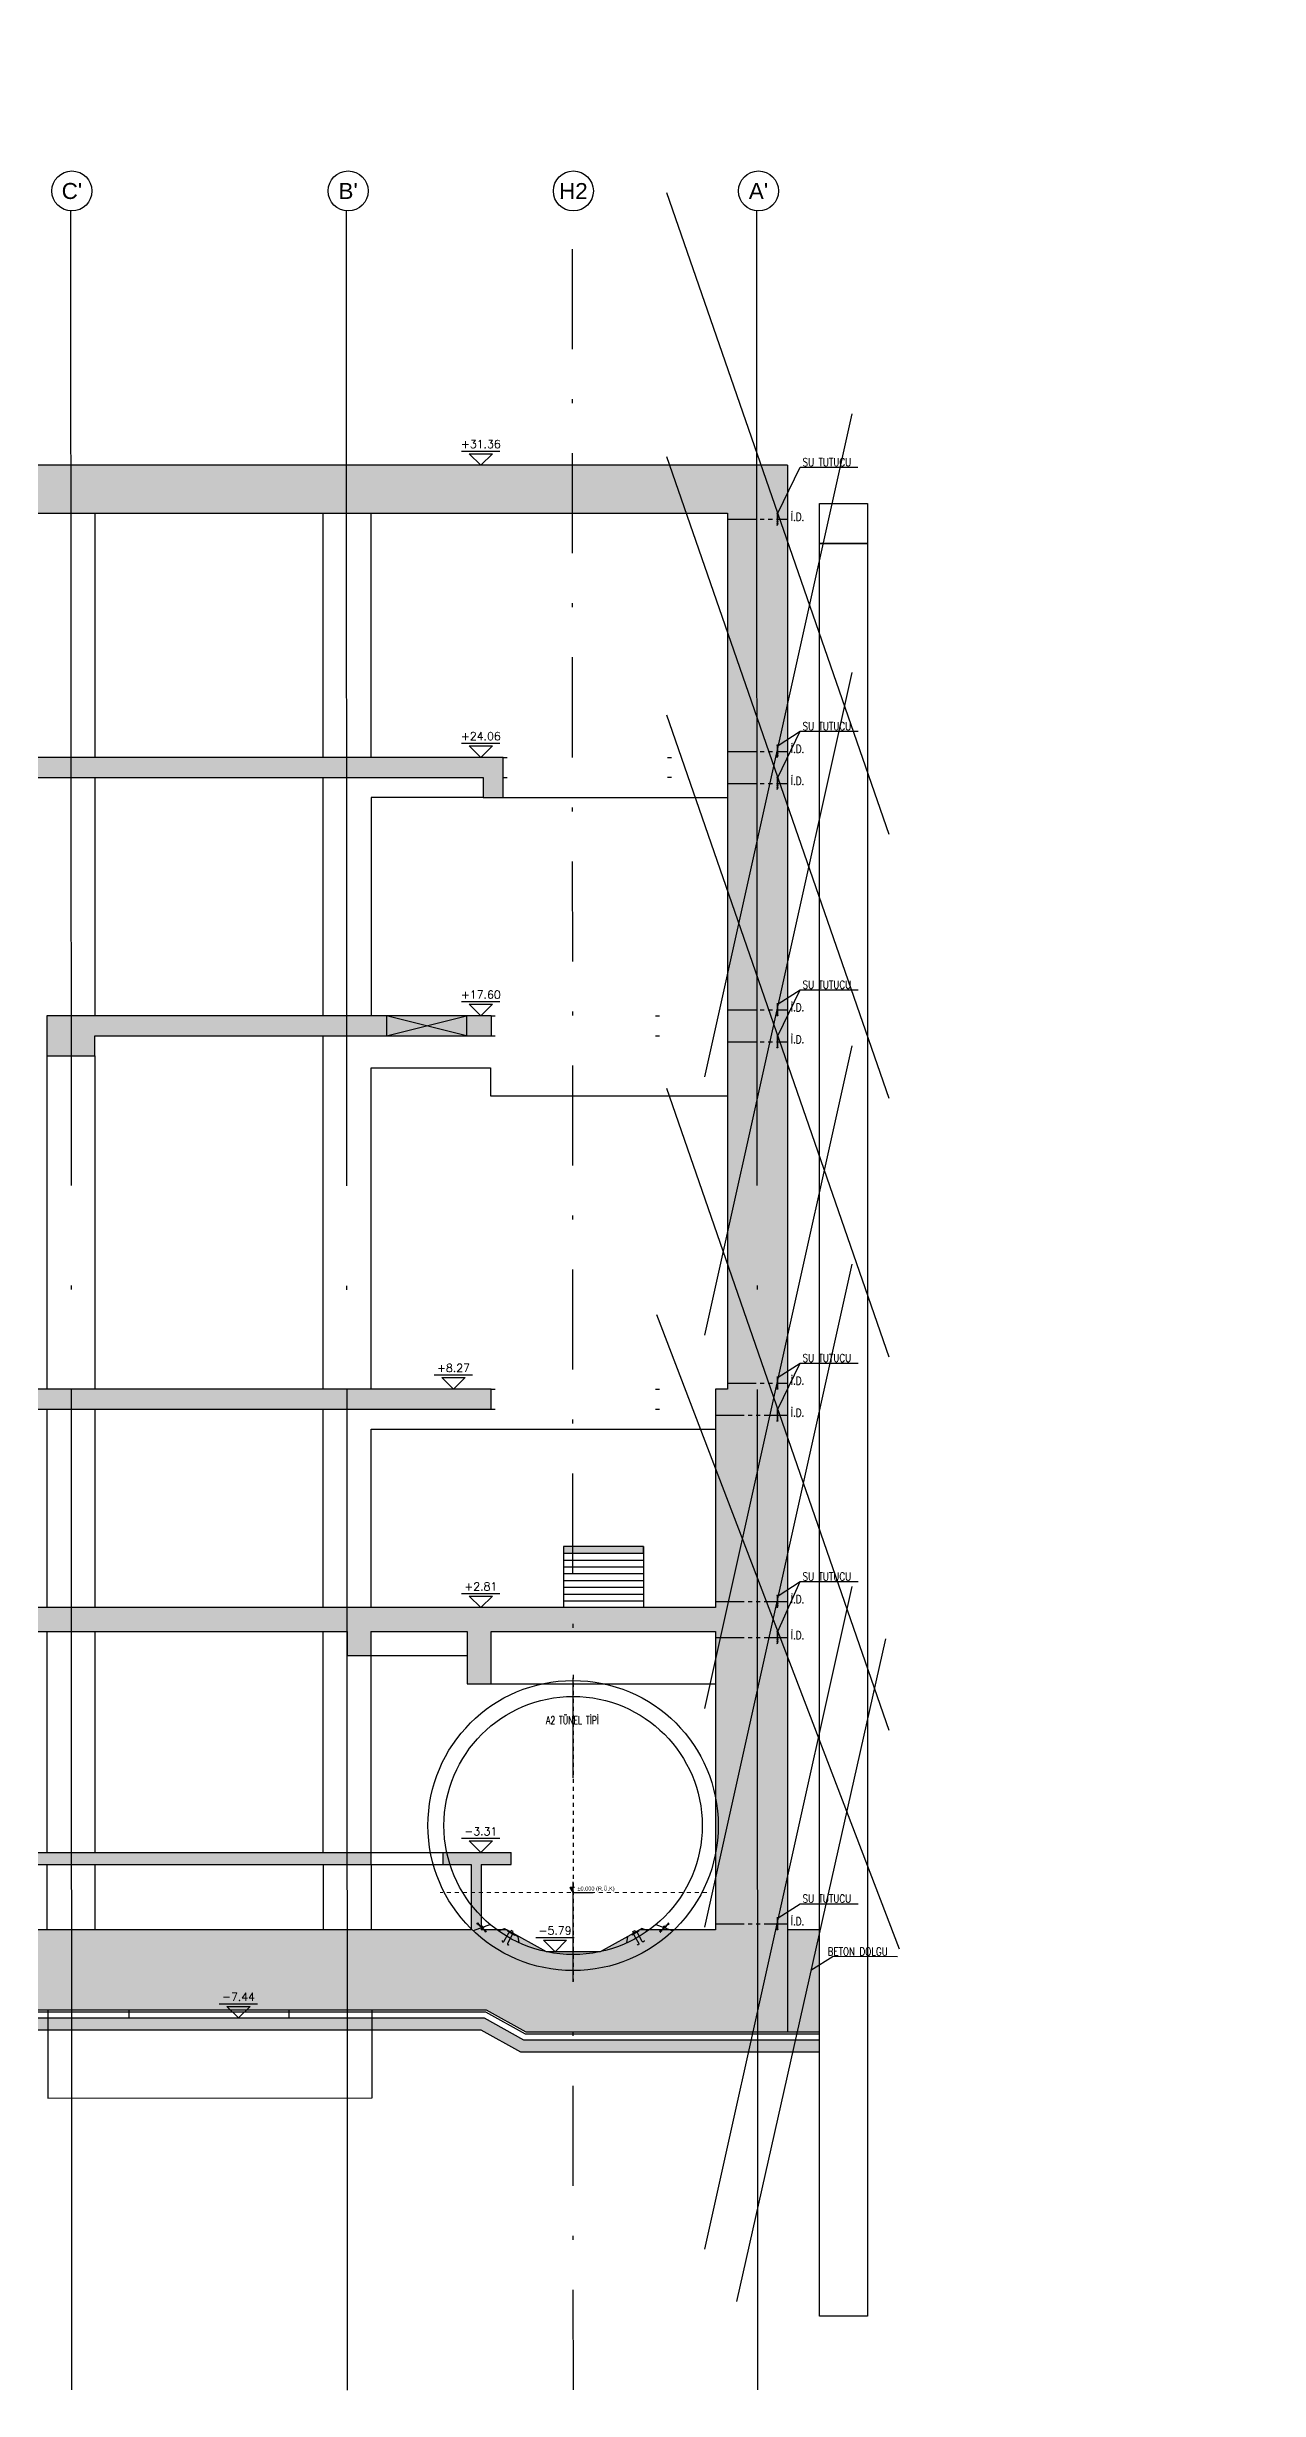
# Model space of a CAD drawing. Header units: millimetres. Extents: x 400392 to 401186, y 4543812 to 4544115.
# Drawn here: x 400643.1 to 400673.4, y 4543890.5 to 4543949.1 of the extents above; entities that cross this region are included whole.
import ezdxf
from ezdxf.enums import TextEntityAlignment as Align

# ---------------------------------------------------------------- set-up
doc = ezdxf.new("R2010")
doc.units = ezdxf.units.MM
for name, pattern in [('ACAD_ISO05W100', [33, 24, -3, 0, -3, 0, -3]), ('AKS', [3, 2.5, -0.25, 0, -0.25]), ('CIZGI', [0.4, 0.25, -0.15]), ('CONTINU', [0]), ('DASHDOT', [1, 0.5, -0.25, 0, -0.25]), ('DASHDOT2', [0.5, 0.25, -0.125, 0, -0.125]), ('Dot', [4, 0, -4]), ('HIDDEN2', [4.7625, 3.175, -1.5875])]:
    doc.linetypes.add(name, pattern=pattern)
for name, color, linetype in [('aks prota', 2, 'AKS'), ('AXIS', 8, 'DASHDOT2'), ('caks prota', 4, 'Continuous'), ('görünüş prota', 4, 'Continuous'), ('inşaat derzi prota', 11, 'Continuous'), ('KALIP', 1, 'Continuous'), ('kesik prota', 2, 'CIZGI'), ('kesit prota', 1, 'Continuous'), ('kesit tarama prota', 252, 'Continuous'), ('KOT', 7, 'Continuous'), ('kot prota', 4, 'Continuous'), ('LINE V2', 7, 'Continuous'), ('not prota', 2, 'Continuous'), ('not yazısı prota', 6, 'Continuous'), ('not çizgisi prota', 4, 'Continuous'), ('OLCU', 5, 'Continuous'), ('PRT-AL-TUNEL_EKSENI', 14, 'DASHDOT2'), ('PRT-CST-rc_level', 6, 'Continuous'), ('PRT-CST-rc_levermark', 4, 'Continuous'), ('st_s_su tutucu', 2, 'Continuous'), ('st_s_ölçü', 4, 'Continuous'), ('taks prota', 7, 'Continuous'), ('WATER STOP_B', 5, 'Continuous')]:
    doc.layers.add(name, color=color, linetype=linetype)
doc.layers.add('PRT-Geo-Axis', color=12, linetype='DASHDOT', lineweight=18)
doc.layers.add('PRT-KD-kazik', color=172, linetype='Continuous', lineweight=25)
doc.styles.add('OLCU', font='romanstw.shx')
doc.styles.add('SIMPLXTW', font='simplxtw.shx', dxfattribs={"width": 0.6, "height": 125})
doc.styles.add('TAKS', font='Arial Unicode.ttf')
doc.styles.add('TEXT250', font='romanstw.shx', dxfattribs={"width": 0.8, "height": 25})
doc.styles.add('TSIMPLEX', font='romanstw.shx')
doc.styles.add('TUNNELCONSULT', font='Arial.ttf')
doc.dimstyles.new('1-50', dxfattribs={"dimtxt": 10, "dimasz": 4, "dimexe": 4, "dimexo": 8, "dimgap": 4, "dimtad": 1, "dimdec": 1, "dimrnd": 0.05, "dimzin": 9, "dimdsep": 46, "dimtxsty": 'OLCU', "dimblk1": 'OBLIQUE', "dimblk2": 'OBLIQUE', "dimsah": 1, "dimcen": 2, "dimdle": 4, "dimclrd": 4, "dimclre": 4, "dimclrt": 3, "dimadec": 1, "dimazin": 0, "dimtfac": 1, "dimtdec": 1, "dimtix": 1, "dimtmove": 2, "dimatfit": 3, "dimldrblk": 'OBLIQUE', "dimfxl": 1, "dimtvp": 1, "dimtolj": 1, "dimtzin": 1, "dimarcsym": 0})

# ---------------------------------------------------------------- blocks, each defined once
blk = doc.blocks.new('KOTK5')
at = {"layer": 'PRT-CST-rc_levermark'}
blk.add_line((217, 160), (-213, 160), dxfattribs=at)
blk.add_lwpolyline([(130, 130), (-130, 130), (0, 0)], close=True, dxfattribs=at)
at = {"layer": 'PRT-CST-rc_level', "style": 'OLCU'}
blk.add_attdef('000.00', text='', height=90, dxfattribs=at).set_placement((0, 193), align=Align.CENTER)
blk = doc.blocks.new('_Oblique')
at = {"layer": 'st_s_ölçü', "lineweight": -2}
blk.add_line((-0.5, -0.5), (0.5, 0.5), dxfattribs=at)
blk = doc.blocks.new('D')
at = {"layer": 'st_s_su tutucu', "linetype": 'CONTINU', "ltscale": 0.2}
for p, q in [((-39988, 52508), (-39993, 52508)), ((-39993, 52508), (-39993, 52507)), ((-39993, 52507), (-39991, 52506)), ((-39991, 52499), (-39992, 52499)), ((-39992, 52499), (-39992, 52498)), ((-39992, 52498), (-39991, 52498)), ((-39991, 52489), (-39992, 52489)), ((-39992, 52489), (-39992, 52488)), ((-39992, 52488), (-39991, 52488)), ((-39991, 52479), (-39992, 52479)), ((-39992, 52479), (-39992, 52478)), ((-39992, 52478), (-39991, 52478)), ((-39991, 52506), (-39991, 52499)), ((-39991, 52498), (-39991, 52489)), ((-39991, 52488), (-39991, 52479)), ((-39991, 52469), (-39991, 52478)), ((-39990, 52506), (-39988, 52507)), ((-39990, 52499), (-39990, 52506)), ((-39989, 52499), (-39990, 52499)), ((-39990, 52489), (-39990, 52498)), ((-39990, 52498), (-39989, 52498)), ((-39989, 52489), (-39990, 52489)), ((-39990, 52479), (-39990, 52488)), ((-39990, 52488), (-39989, 52488)), ((-39989, 52479), (-39990, 52479)), ((-39990, 52478), (-39989, 52478)), ((-39990, 52478), (-39990, 52469)), ((-39989, 52498), (-39989, 52499)), ((-39989, 52488), (-39989, 52489)), ((-39989, 52478), (-39989, 52479)), ((-39988, 52507), (-39988, 52508)), ((-39993, 52449), (-39991, 52450)), ((-39993, 52448), (-39993, 52449)), ((-39988, 52448), (-39993, 52448)), ((-39992, 52468), (-39992, 52469)), ((-39992, 52469), (-39991, 52469)), ((-39991, 52468), (-39992, 52468)), ((-39992, 52458), (-39992, 52459)), ((-39992, 52459), (-39991, 52459)), ((-39991, 52458), (-39992, 52458)), ((-39991, 52459), (-39991, 52468)), ((-39991, 52450), (-39991, 52458)), ((-39990, 52469), (-39989, 52469)), ((-39989, 52468), (-39990, 52468)), ((-39990, 52468), (-39990, 52459)), ((-39990, 52459), (-39989, 52459)), ((-39989, 52458), (-39990, 52458)), ((-39990, 52458), (-39990, 52450)), ((-39990, 52450), (-39988, 52449)), ((-39989, 52469), (-39989, 52468)), ((-39989, 52459), (-39989, 52458)), ((-39988, 52449), (-39988, 52448))]:
    blk.add_line(p, q, dxfattribs=at)
blk = doc.blocks.new('KESITKOT')
at = {"layer": 'KOT', "linetype": 'Continuous'}
h = blk.add_hatch(dxfattribs=at)
h.set_pattern_fill('ANSI31', color=5, scale=200, angle=45, style=0)
h.set_pattern_definition([(90, (63253.653, -35392.017), (25, 5e-15), [])])
h.paths.add_polyline_path([(-150, 260), (0, 260), (0, 0)])
at = {"layer": 'KOT', "color": 4, "linetype": 'Continuous'}
for p, q in [((75, 260), (-150, 260)), ((0, 0), (-150, 260)), ((0, 0), (0, 520)), ((0, 0), (1000, 0))]:
    blk.add_line(p, q, dxfattribs=at)
at = {"layer": 'KOT', "color": 7, "linetype": 'Continuous', "style": 'SIMPLXTW', "width": 0.7}
blk.add_attdef('%%P0.000', (216, 100), '', height=200, dxfattribs=at)
blk = doc.blocks.new('A$C05c5180b')
at = {"layer": 'AXIS', "color": 8, "linetype": 'DASHDOT', "ltscale": 3}
blk.add_line((909, 7722), (909, 60), dxfattribs=at)
at = {"layer": 'KALIP'}
for p, q in [((-1158, 1480), (-1585, 1325)), ((-955, 1324), (-806, 1383)), ((-806, 1383), (-459, 1183)), ((-435, 1024), (-459, 1183)), ((2254, 1024), (2278, 1183)), ((2624, 1383), (2278, 1183)), ((2774, 1324), (2624, 1383)), ((2977, 1480), (3404, 1325))]:
    blk.add_line(p, q, dxfattribs=at)
at = {"layer": 'KALIP', "elevation": 0}
for points in [[(-638, 1333), (-658, 1298), (-606, 1268), (-586, 1303)], [(2457, 1333), (2477, 1298), (2425, 1268), (2405, 1303)]]:
    blk.add_lwpolyline(points, close=True, dxfattribs=at)
at = {"layer": 'KALIP'}
for radius in [3625, 3225]:
    blk.add_circle((909, 3955), radius, dxfattribs=at)
at = {"layer": 'LINE V2', "color": 4, "elevation": 0}
for points in [[(-861, 1086, 1), (-818, 1061), (-696, 1274, -0.414214), (-668, 1281), (-616, 1251, -0.414214), (-609, 1224), (-731, 1011, 1), (-688, 986, -1)], [(2680, 1086, -1), (2637, 1061), (2514, 1274, 0.414214), (2487, 1281), (2435, 1251, 0.414214), (2428, 1224), (2550, 1011, -1), (2507, 986, 1)]]:
    blk.add_lwpolyline(points, format="xyb", dxfattribs=at)
for points in [[(-729, 1316), (-556, 1216), (-546, 1233), (-719, 1333)], [(2548, 1316), (2374, 1216), (2364, 1233), (2538, 1333)]]:
    blk.add_lwpolyline(points, close=True, dxfattribs=at)
at = {"layer": 'PRT-Geo-Axis', "linetype": 'DASHDOT', "ltscale": 3}
blk.add_line((4252, 2280), (-2415, 2280), dxfattribs=at)
at = {"layer": 'WATER STOP_B', "color": 3}
for points in [[(-1339, 1405, 0.57735), (-1339, 1408), (-1368, 1436, 0.57735), (-1371, 1435), (-1378, 1408, -0.57735), (-1381, 1407), (-1419, 1444), (-1424, 1439), (-1427, 1443), (-1422, 1447), (-1450, 1474), (-1454, 1469), (-1458, 1472), (-1453, 1477), (-1470, 1493), (-1488, 1490), (-1492, 1494), (-1467, 1520), (-1463, 1515), (-1466, 1498), (-1449, 1481), (-1444, 1486), (-1441, 1483), (-1445, 1478), (-1418, 1452), (-1414, 1457), (-1410, 1453), (-1415, 1448), (-1383, 1418, 0.57735), (-1380, 1419), (-1374, 1445, -0.57735), (-1370, 1446), (-1329, 1405, -0.57735), (-1330, 1402), (-1355, 1395, 0.57735), (-1356, 1392), (-1324, 1361), (-1320, 1366), (-1316, 1363), (-1321, 1358), (-1294, 1332), (-1289, 1337), (-1285, 1333), (-1290, 1328), (-1273, 1312), (-1255, 1316), (-1251, 1312), (-1276, 1286), (-1280, 1290), (-1277, 1308), (-1294, 1324), (-1299, 1319), (-1302, 1323), (-1298, 1327), (-1325, 1354), (-1330, 1349), (-1333, 1352), (-1328, 1357), (-1366, 1394, -0.57735), (-1366, 1397)], [(3158, 1405, -0.57735), (3157, 1408), (3186, 1436, -0.57735), (3190, 1435), (3196, 1408, 0.57735), (3200, 1407), (3238, 1444), (3242, 1439), (3246, 1443), (3241, 1447), (3268, 1474), (3273, 1469), (3277, 1472), (3272, 1477), (3289, 1493), (3307, 1490), (3311, 1494), (3286, 1520), (3282, 1515), (3285, 1498), (3268, 1481), (3263, 1486), (3260, 1483), (3264, 1478), (3237, 1452), (3232, 1457), (3229, 1453), (3234, 1448), (3202, 1418, -0.57735), (3199, 1419), (3193, 1445, 0.57735), (3189, 1446), (3148, 1405, 0.57735), (3148, 1402), (3174, 1395, -0.57735), (3174, 1392), (3143, 1361), (3138, 1366), (3135, 1363), (3140, 1358), (3112, 1332), (3108, 1337), (3104, 1333), (3109, 1328), (3092, 1312), (3074, 1316), (3070, 1312), (3095, 1286), (3099, 1290), (3096, 1308), (3113, 1324), (3118, 1319), (3121, 1323), (3117, 1327), (3144, 1354), (3148, 1349), (3152, 1352), (3147, 1357), (3185, 1394, 0.57735), (3184, 1397)]]:
    blk.add_lwpolyline(points, format="xyb", close=True, dxfattribs=at)
at = {"layer": 'OLCU'}
ref = blk.add_blockref('KESITKOT', (909, 2280), dxfattribs=dict(at, xscale=0.4999999999987873, yscale=0.4999999999987873, zscale=0.4999999999987873))
ref.add_attrib('%%P0.000', '%%P0.000 (R.Ü.K)', (1017, 2330), dxfattribs={"layer": 'KOT', "color": 1, "linetype": 'Continuous', "height": 100, "style": 'TUNNELCONSULT'})
at = {"layer": 'not prota', "style": 'TEXT250', "width": 0.7}
blk.add_text('A2 TÜNEL TİPİ', height=200, dxfattribs=at).set_placement((891, 6585), align=Align.MIDDLE_CENTER)

msp = doc.modelspace()

# ---------------------------------------------------------------- hatches: boundary and pattern name
at = {"layer": 'kesit tarama prota'}
h = msp.add_hatch(color=256, dxfattribs=at)
h.dxf.hatch_style = 1
h.paths.add_polyline_path([(400661.6276, 4543938.65318), (400617.54174, 4543938.65318), (400617.54174, 4543937.45318), (400660.1276, 4543937.45318), (400660.1276, 4543915.56364), (400659.8276, 4543915.56364), (400659.8276, 4543910.10318), (400642.17763, 4543910.10318), (400642.17763, 4543909.50318), (400650.62647, 4543909.50318), (400650.62679, 4543908.90318), (400651.22759, 4543908.90318), (400651.22759, 4543909.50318), (400653.6276, 4543909.50318), (400653.6276, 4543908.20318), (400654.2276, 4543908.20318), (400654.2276, 4543909.50318), (400659.8276, 4543909.50318), (400659.8276, 4543902.05318), (400657.93603, 4543902.05318), (400656.94674, 4543901.50318), (400655.60665, 4543901.50318), (400654.61735, 4543902.05318), (400653.97702, 4543902.05318), (400653.97702, 4543903.68318), (400654.72759, 4543903.68318), (400654.72759, 4543903.98318), (400653.02763, 4543903.98318), (400653.02763, 4543903.68318), (400653.72702, 4543903.68318), (400653.72702, 4543902.05318), (400642.70187, 4543902.05318), (400642.70187, 4543900.05318), (400654.09877, 4543900.05318), (400655.08807, 4543899.50318), (400657.46531, 4543899.50318), (400658.45461, 4543899.50318), (400661.6276, 4543899.50318)])
h = msp.add_hatch(color=256, dxfattribs=at)
h.dxf.hatch_style = 1
h.paths.add_polyline_path([(400654.5276, 4543931.35315), (400617.54174, 4543931.35318), (400617.54174, 4543930.55318), (400620.42803, 4543930.55318), (400620.42803, 4543930.85318), (400654.0276, 4543930.85315), (400654.0276, 4543930.35304), (400654.5276, 4543930.35304)])
h = msp.add_hatch(color=256, dxfattribs=at)
h.dxf.hatch_style = 1
h.paths.add_polyline_path([(400654.2276, 4543924.89318), (400643.12759, 4543924.89318), (400643.12759, 4543923.89318), (400644.32759, 4543923.89318), (400644.32759, 4543924.39318), (400654.2276, 4543924.39318)])
h = msp.add_hatch(color=256, dxfattribs=at)
h.dxf.hatch_style = 1
h.paths.add_polyline_path([(400654.22759, 4543915.56318), (400618.92759, 4543915.56318), (400618.92759, 4543899.50318), (400624.94132, 4543899.50318), (400625.93693, 4543900.05318), (400637.90187, 4543900.05318), (400637.90187, 4543902.05318), (400626.82702, 4543902.05318), (400626.82702, 4543903.68318), (400627.52809, 4543903.68318), (400627.52809, 4543903.98318), (400625.82759, 4543903.98318), (400625.82759, 4543903.68318), (400626.57702, 4543903.68318), (400626.57702, 4543902.05318), (400625.93693, 4543902.05318), (400624.94132, 4543901.50017), (400623.61206, 4543901.50017), (400622.61735, 4543902.05318), (400620.72759, 4543902.05318), (400620.72759, 4543909.50318), (400638.37763, 4543909.50318), (400638.37763, 4543910.10318), (400620.72759, 4543910.10318), (400620.72759, 4543914.56318), (400630.52759, 4543914.56318), (400630.52759, 4543915.06318), (400654.22759, 4543915.06318)])
h = msp.add_hatch(color=256, dxfattribs=at)
h.dxf.hatch_style = 1
h.paths.add_polyline_path([(400658.02759, 4543911.63318), (400656.02759, 4543911.63318), (400656.02759, 4543911.46318), (400658.02759, 4543911.46318)], flags=17)
h = msp.add_hatch(color=256, dxfattribs=at)
h.dxf.hatch_style = 1
h.paths.add_polyline_path([(400651.22763, 4543903.98318), (400629.32759, 4543903.98318), (400629.32759, 4543903.68318), (400651.22763, 4543903.68318)])
h = msp.add_hatch(color=256, dxfattribs=at)
h.dxf.hatch_style = 1
h.paths.add_polyline_path([(400662.4276, 4543902.05318), (400661.62958, 4543902.05318), (400661.62958, 4543899.50318), (400662.4276, 4543899.50318)])
h = msp.add_hatch(dxfattribs=at)
h.set_pattern_fill('AR-CONC', color=253, scale=0.001)
h.set_pattern_definition([(50, (401072.59135, 4543594.11338), (0.18218467, -0.015939086), [0.01905, -0.20955]), (355, (401072.59135, 4543594.11338), (-0.03524342, 0.191056845), [0.01524, -0.167640584]), (100.451445, (401072.60654, 4543594.11205), (0.146941247, 0.17511775), [0.01619001, -0.178090245]), (46.1842, (401072.59135, 4543594.16418), (0.27107904, -0.04204233), [0.028575, -0.314325]), (96.63556, (401072.61394, 4543594.16067), (0.23740413, 0.24742612), [0.02428502, -0.26713561]), (351.18415, (401072.59135, 4543594.16418), (0.23740413, 0.24742612), [0.02285997, -0.25145973]), (21, (401072.61675, 4543594.15148), (0.15161439, -0.1022652), [0.01905, -0.20955]), (326, (401072.61675, 4543594.15148), (0.06180203, 0.184187966), [0.01524, -0.16764]), (71.451445, (401072.62939, 4543594.14296), (0.21341642, 0.08192277), [0.01619001, -0.17808994]), (37.5, (401072.591355, 4543594.11338), (0.003088603, 0.084555039), [0, -0.165608, 0, -0.17018, 0, -0.168275]), (7.5, (401072.591355, 4543594.11338), (0.066819663, 0.100180575), [0, -0.097028, 0, -0.161798, 0, -0.064135]), (327.5, (401072.53471, 4543594.11338), (0.135590595, -0.005728744), [0, -0.0635, 0, -0.19812, 0, -0.26289]), (317.5, (401072.50931, 4543594.11338), (0.148129181, 0.02542649), [0, -0.08255, 0, -0.131572, 0, -0.18669])])
h.paths.add_polyline_path([(400654.04692, 4543899.85318), (400625.98874, 4543899.85318), (400624.99313, 4543899.30017), (400623.5602, 4543899.30017), (400622.56549, 4543899.30318), (400618.1276, 4543899.30318), (400618.1276, 4543899.00318), (400622.48771, 4543899.00318), (400623.48242, 4543899.00017), (400625.07086, 4543899.00017), (400626.06647, 4543899.55318), (400653.96913, 4543899.55318), (400654.95843, 4543899.00318), (400657.59496, 4543899.00318), (400658.58425, 4543899.00318), (400662.4276, 4543899.00318), (400662.4276, 4543899.30318), (400658.50647, 4543899.30318), (400657.51717, 4543899.30318), (400655.03621, 4543899.30318)])

# ---------------------------------------------------------------- linework, layer by layer
at = {"layer": 'aks prota', "ltscale": 10}
for p, q in [((400643.75198, 4543890.55248), (400643.72726, 4543945.00745)), ((400650.63579, 4543890.54783), (400650.61107, 4543945.0028)), ((400660.88579, 4543890.55248), (400660.86107, 4543945.00745))]:
    msp.add_line(p, q, dxfattribs=at)
at = {"layer": 'caks prota', "ltscale": 0.05}
for centre in [(400643.75198, 4543945.50684), (400650.65226, 4543945.50684), (400656.27759, 4543945.50684), (400660.90228, 4543945.50684)]:
    msp.add_circle(centre, 0.5, dxfattribs=at)
at = {"layer": 'görünüş prota'}
for p, q in [((400644.32759, 4543937.45318), (400644.32759, 4543931.35318)), ((400650.02759, 4543931.35318), (400650.02759, 4543937.45318)), ((400651.22759, 4543931.35318), (400651.22759, 4543937.45318)), ((400644.32759, 4543930.85318), (400644.32759, 4543924.89318)), ((400650.02759, 4543924.89318), (400650.02759, 4543930.85318)), ((400650.02759, 4543915.56318), (400650.02759, 4543924.39318)), ((400643.12759, 4543923.89318), (400643.12759, 4543915.56318)), ((400644.32759, 4543923.89318), (400644.32759, 4543915.56318)), ((400654.21201, 4543923.59318), (400654.21201, 4543922.8937)), ((400643.12759, 4543915.06318), (400643.12759, 4543910.10318)), ((400644.32759, 4543915.06318), (400644.32759, 4543910.10318)), ((400650.02759, 4543910.10318), (400650.02759, 4543915.06318)), ((400643.12759, 4543909.50318), (400643.12759, 4543903.98318)), ((400644.32759, 4543909.50318), (400644.32759, 4543903.98318)), ((400650.02759, 4543903.98318), (400650.02759, 4543909.50318)), ((400651.22759, 4543903.98318), (400651.22759, 4543908.90318)), ((400643.12759, 4543903.68318), (400643.12759, 4543902.05318)), ((400644.32759, 4543903.68318), (400644.32759, 4543902.05318)), ((400650.02759, 4543903.68318), (400650.02759, 4543902.05318)), ((400651.22763, 4543903.68318), (400651.2276, 4543902.05318))]:
    msp.add_line(p, q, dxfattribs=at)
at = {"layer": 'görünüş prota', "color": 4}
for p, q in [((400656.02759, 4543911.63318), (400656.02759, 4543910.10318)), ((400658.02759, 4543911.63318), (400658.02759, 4543910.10318))]:
    msp.add_line(p, q, dxfattribs=at)
at = {"layer": 'görünüş prota', "color": 4, "linetype": 'Dot'}
for points in [[(400654.5276, 4543931.35315), (400660.1276, 4543931.35315)], [(400654.5276, 4543930.85315), (400660.1276, 4543930.85367)], [(400654.22759, 4543924.8937), (400660.1276, 4543924.8937)], [(400654.22759, 4543924.39318), (400660.1276, 4543924.3937)], [(400654.22759, 4543915.56312), (400659.8276, 4543915.56364)], [(400654.22759, 4543915.06367), (400659.8276, 4543915.06367)]]:
    msp.add_lwpolyline(points, dxfattribs=at)
at = {"layer": 'görünüş prota'}
for points in [[(400654.0276, 4543930.35304), (400651.22759, 4543930.35304), (400651.22759, 4543924.89318)], [(400654.5276, 4543930.35304), (400660.1276, 4543930.35304)], [(400651.22759, 4543915.56318), (400651.22759, 4543923.59318), (400654.21201, 4543923.59318)], [(400654.21201, 4543922.8937), (400660.1276, 4543922.8937)], [(400651.22759, 4543910.10318), (400651.22759, 4543914.56318), (400659.8276, 4543914.56318)], [(400651.22759, 4543908.90318), (400653.6276, 4543908.90318)], [(400654.2276, 4543908.20318), (400659.8276, 4543908.20318)], [(400643.15184, 4543900.05094), (400643.15184, 4543897.84802), (400651.25184, 4543897.85026), (400651.25184, 4543900.05318)], [(400645.17759, 4543900.05318), (400645.17759, 4543899.85026), (400649.17759, 4543899.85026), (400649.17759, 4543900.05318)], [(400618.1276, 4543899.45318), (400622.60439, 4543899.45318), (400623.5991, 4543899.45017), (400624.95427, 4543899.45017), (400625.94988, 4543900.00318), (400654.08581, 4543900.00318), (400655.07511, 4543899.45318), (400657.47828, 4543899.45318), (400658.46757, 4543899.45318), (400662.4276, 4543899.45318)], [(400618.1276, 4543899.30318), (400622.56549, 4543899.30318), (400623.5602, 4543899.30017), (400624.99313, 4543899.30017), (400625.98874, 4543899.85318), (400654.04692, 4543899.85318), (400655.03621, 4543899.30318), (400657.51717, 4543899.30318), (400658.50647, 4543899.30318), (400662.4276, 4543899.30318)], [(400618.1276, 4543899.00318), (400622.48771, 4543899.00318), (400623.48242, 4543899.00017), (400625.07086, 4543899.00017), (400626.06647, 4543899.55318), (400653.96913, 4543899.55318), (400654.95843, 4543899.00318), (400657.59496, 4543899.00318), (400658.58425, 4543899.00318), (400662.4276, 4543899.00318), (400662.4276, 4543899.45318)]]:
    msp.add_lwpolyline(points, dxfattribs=at)
at = {"layer": 'görünüş prota', "color": 4}
for points in [[(400656.02759, 4543911.29318), (400658.02759, 4543911.29318)], [(400656.02759, 4543911.12318), (400658.02759, 4543911.12318)], [(400656.02759, 4543910.95318), (400658.02759, 4543910.95318)], [(400656.02759, 4543910.78318), (400658.02759, 4543910.78318)], [(400656.02759, 4543910.61318), (400658.02759, 4543910.61318)], [(400656.02759, 4543910.44318), (400658.02759, 4543910.44318)], [(400656.02759, 4543910.27318), (400658.02759, 4543910.27318)]]:
    msp.add_lwpolyline(points, dxfattribs=at)
at = {"layer": 'görünüş prota', "linetype": 'HIDDEN2'}
for points in [[(400651.22759, 4543903.98318), (400653.02763, 4543903.98318)], [(400651.22759, 4543903.68318), (400653.02763, 4543903.68318)]]:
    msp.add_lwpolyline(points, dxfattribs=at)
at = {"layer": 'inşaat derzi prota', "linetype": 'ACAD_ISO05W100', "ltscale": 0.03}
for points in [[(400660.1276, 4543937.30269), (400661.6276, 4543937.30269)], [(400660.1276, 4543931.50318), (400661.6276, 4543931.50318)], [(400660.1276, 4543930.70318), (400661.6276, 4543930.70318)], [(400660.1276, 4543925.04373), (400661.6276, 4543925.04373)], [(400660.1276, 4543924.24373), (400661.6276, 4543924.24373)], [(400660.1276, 4543915.71367), (400661.6276, 4543915.71367)], [(400659.8276, 4543914.91367), (400661.6276, 4543914.91367)], [(400659.8276, 4543910.25318), (400661.6276, 4543910.25318)], [(400659.8276, 4543909.35318), (400661.6276, 4543909.35318)], [(400659.8276, 4543902.20318), (400661.6276, 4543902.20318)]]:
    msp.add_lwpolyline(points, dxfattribs=at)
at = {"layer": 'kesik prota', "ltscale": 10}
msp.add_lwpolyline([(400651.61136, 4543924.89318), (400651.61136, 4543924.39318), (400653.61197, 4543924.89318), (400653.61197, 4543924.39318), (400651.61136, 4543924.89318)], dxfattribs=at)
at = {"layer": 'kesit prota', "color": 1}
for p, q in [((400661.6276, 4543938.65318), (400661.6276, 4543899.50318)), ((400654.2276, 4543924.89318), (400654.2276, 4543924.39318)), ((400629.32759, 4543903.98318), (400651.22763, 4543903.98318)), ((400629.32759, 4543903.68318), (400651.22763, 4543903.68318)), ((400651.22763, 4543903.68318), (400651.22763, 4543903.98318)), ((400653.02763, 4543903.98318), (400654.72759, 4543903.98318)), ((400653.02763, 4543903.68318), (400653.02763, 4543903.98318)), ((400653.02763, 4543903.68318), (400653.72702, 4543903.68318)), ((400653.72702, 4543903.68318), (400653.72702, 4543902.05318)), ((400653.97702, 4543903.68318), (400654.72759, 4543903.68318)), ((400653.97702, 4543903.68318), (400653.97702, 4543902.05318)), ((400654.72759, 4543903.68318), (400654.72759, 4543903.98318))]:
    msp.add_line(p, q, dxfattribs=at)
for points in [[(400661.6276, 4543938.65318), (400617.54174, 4543938.65318)], [(400617.54174, 4543937.45318), (400660.1276, 4543937.45318), (400660.1276, 4543915.56364), (400659.8276, 4543915.56364), (400659.8276, 4543910.10318), (400642.17763, 4543910.10318), (400642.17763, 4543909.50318), (400650.61647, 4543909.50318)], [(400617.54174, 4543931.35318), (400617.54174, 4543930.55318), (400620.42803, 4543930.55318), (400620.42803, 4543930.85318), (400654.0276, 4543930.85315), (400654.0276, 4543930.35304), (400654.5276, 4543930.35304), (400654.5276, 4543931.35315), (400617.54174, 4543931.35318)], [(400626.57702, 4543902.05318), (400625.93693, 4543902.05318), (400624.94132, 4543901.50017), (400623.61206, 4543901.50017), (400622.61735, 4543902.05318), (400620.72759, 4543902.05318), (400620.72759, 4543909.50318), (400638.37763, 4543909.50318), (400638.37763, 4543910.10318), (400620.72759, 4543910.10318), (400620.72759, 4543914.56318), (400630.52759, 4543914.56318), (400630.52759, 4543915.06318), (400654.22759, 4543915.06318), (400654.22759, 4543915.56318), (400618.92759, 4543915.56318), (400618.92759, 4543899.50318), (400624.94132, 4543899.50318), (400625.93693, 4543900.05318)], [(400650.62647, 4543909.50318), (400650.62679, 4543908.90318), (400651.22759, 4543908.90318), (400651.22759, 4543909.50318)], [(400651.21679, 4543909.50318), (400653.6276, 4543909.50318), (400653.6276, 4543908.20318), (400654.2276, 4543908.20318), (400654.2276, 4543909.50318), (400659.8276, 4543909.50318), (400659.8276, 4543902.05318), (400657.93603, 4543902.05318), (400656.94674, 4543901.50318), (400655.60665, 4543901.50318), (400654.61735, 4543902.05318), (400653.97702, 4543902.05318)], [(400653.72702, 4543902.05318), (400642.70187, 4543902.05318), (400642.70187, 4543900.05318), (400654.09877, 4543900.05318), (400655.08807, 4543899.50318), (400657.46531, 4543899.50318), (400658.45461, 4543899.50318), (400661.6276, 4543899.50318)], [(400661.6276, 4543899.50318), (400662.4276, 4543899.50318), (400662.4276, 4543902.05318), (400661.6276, 4543902.05318)]]:
    msp.add_lwpolyline(points, dxfattribs=at)
at = {"layer": 'kesit prota'}
msp.add_lwpolyline([(400654.22759, 4543924.89318), (400643.12759, 4543924.89318), (400643.12759, 4543923.89318), (400644.32759, 4543923.89318), (400644.32759, 4543924.39318), (400654.22759, 4543924.39318)], dxfattribs=at)
at = {"layer": 'kesit prota', "color": 1}
msp.add_lwpolyline([(400656.02759, 4543911.63318), (400656.02759, 4543911.46318), (400658.02759, 4543911.46318), (400658.02759, 4543911.63318)], close=True, dxfattribs=at)
at = {"layer": 'PRT-AL-TUNEL_EKSENI', "ltscale": 10}
msp.add_line((400656.27759, 4543890.55248), (400656.25288, 4543945.00745), dxfattribs=at)
at = {"layer": 'PRT-KD-kazik', "color": 3}
for points in [[(400662.4276, 4543937.69318), (400663.6276, 4543937.69318), (400663.6276, 4543936.69318), (400662.4276, 4543936.69318)], [(400662.4276, 4543936.69318), (400663.6276, 4543936.69318), (400663.6276, 4543892.39318), (400662.4276, 4543892.39318)]]:
    msp.add_lwpolyline(points, close=True, dxfattribs=at)

# ---------------------------------------------------------------- block references
at = {"layer": 'kesit prota', "xscale": 0.001, "yscale": 0.001, "zscale": 0.001}
msp.add_blockref('A$C05c5180b', (400655.36211, 4543900.70283), dxfattribs=at)
at = {"layer": 'kot prota', "linetype": 'CONTINU', "ltscale": 0.1}
ref = msp.add_blockref('KOTK5', (400653.96657, 4543938.65318), dxfattribs=dict(at, xscale=-0.002222222222222221, yscale=0.002222222222222222, zscale=0.002222222222222222, rotation=359.9999999998683))
ref.add_attrib('000.00', '+31.36', dxfattribs={"layer": 'PRT-CST-rc_level', "height": 0.2, "style": 'OLCU'}).set_placement((400653.96657, 4543939.08238), align=Align.CENTER)
ref = msp.add_blockref('KOTK5', (400653.96657, 4543931.35318), dxfattribs=dict(at, xscale=-0.002222222222222221, yscale=0.002222222222222222, zscale=0.002222222222222222, rotation=359.9999999998683))
ref.add_attrib('000.00', '+24.06', dxfattribs={"layer": 'PRT-CST-rc_level', "height": 0.2, "style": 'OLCU'}).set_placement((400653.96657, 4543931.78238), align=Align.CENTER)
ref = msp.add_blockref('KOTK5', (400653.96657, 4543924.89318), dxfattribs=dict(at, xscale=-0.002222222222222221, yscale=0.002222222222222222, zscale=0.002222222222222222, rotation=359.9999999998683))
ref.add_attrib('000.00', '+17.60', dxfattribs={"layer": 'PRT-CST-rc_level', "height": 0.2, "style": 'OLCU'}).set_placement((400653.96657, 4543925.32238), align=Align.CENTER)
ref = msp.add_blockref('KOTK5', (400653.28336, 4543915.56318), dxfattribs=dict(at, xscale=-0.002222222222222221, yscale=0.002222222222222222, zscale=0.002222222222222222, rotation=359.9999999998683))
ref.add_attrib('000.00', '+8.27', dxfattribs={"layer": 'PRT-CST-rc_level', "height": 0.2, "style": 'OLCU'}).set_placement((400653.28336, 4543915.99238), align=Align.CENTER)
ref = msp.add_blockref('KOTK5', (400653.96657, 4543910.10318), dxfattribs=dict(at, xscale=-0.002222222222222221, yscale=0.002222222222222222, zscale=0.002222222222222222, rotation=359.9999999998683))
ref.add_attrib('000.00', '+2.81', dxfattribs={"layer": 'PRT-CST-rc_level', "height": 0.2, "style": 'OLCU'}).set_placement((400653.96657, 4543910.53238), align=Align.CENTER)
ref = msp.add_blockref('KOTK5', (400653.96657, 4543903.98318), dxfattribs=dict(at, xscale=-0.002222222222222221, yscale=0.002222222222222222, zscale=0.002222222222222222, rotation=359.9999999998683))
ref.add_attrib('000.00', '-3.31', dxfattribs={"layer": 'PRT-CST-rc_level', "height": 0.2, "style": 'OLCU'}).set_placement((400653.96657, 4543904.41238), align=Align.CENTER)
ref = msp.add_blockref('KOTK5', (400655.82119, 4543901.50318), dxfattribs=dict(at, xscale=-0.002222222222222221, yscale=0.002222222222222222, zscale=0.002222222222222222, rotation=359.9999999998683))
ref.add_attrib('000.00', '-5.79', dxfattribs={"layer": 'PRT-CST-rc_level', "height": 0.2, "style": 'OLCU'}).set_placement((400655.82119, 4543901.93237), align=Align.CENTER)
ref = msp.add_blockref('KOTK5', (400647.91415, 4543899.85026), dxfattribs=dict(at, xscale=-0.002222222222222221, yscale=0.002222222222222222, zscale=0.002222222222222222, rotation=359.9999999998683))
ref.add_attrib('000.00', '-7.44', dxfattribs={"layer": 'PRT-CST-rc_level', "height": 0.2, "style": 'OLCU'}).set_placement((400647.91415, 4543900.27946), align=Align.CENTER)
at = {"layer": 'st_s_ölçü', "xscale": -0.004999999999999998, "yscale": 0.004999999999999999, "zscale": 0.004999999999999998, "rotation": 180}
for p in [(400861.32875, 4544199.69364), (400861.32875, 4544193.89413), (400861.32875, 4544193.09413), (400861.32875, 4544187.43468), (400861.32875, 4544186.63468), (400861.32875, 4544178.10462), (400861.32875, 4544177.30462), (400861.32875, 4544172.64413), (400861.32875, 4544171.74413), (400861.32875, 4544164.59413)]:
    msp.add_blockref('D', p, dxfattribs=at)

# ---------------------------------------------------------------- texts
at = {"layer": 'not yazısı prota', "ltscale": 0.05, "style": 'TSIMPLEX', "width": 0.8}
for s, p in [('SU TUTUCU', (400662.00277, 4543938.63035)), ('İ.D.', (400661.71015, 4543937.26408)), ('İ.D.', (400661.71015, 4543931.46457)), ('SU TUTUCU', (400662.00277, 4543932.03084)), ('İ.D.', (400661.71015, 4543930.66457)), ('İ.D.', (400661.71015, 4543925.00512)), ('SU TUTUCU', (400662.00277, 4543925.57139)), ('İ.D.', (400661.71015, 4543924.20512)), ('SU TUTUCU', (400662.00277, 4543916.24134)), ('İ.D.', (400661.71015, 4543915.67506)), ('İ.D.', (400661.71015, 4543914.87506)), ('SU TUTUCU', (400662.00277, 4543910.78085)), ('İ.D.', (400661.71015, 4543910.21457)), ('İ.D.', (400661.71015, 4543909.31457)), ('İ.D.', (400661.71015, 4543902.16457)), ('SU TUTUCU', (400662.00277, 4543902.73084))]:
    msp.add_text(s, height=0.2, dxfattribs=at).set_placement(p)
msp.add_text('BETON DOLGU', height=0.2, rotation=359.8594761, dxfattribs=at).set_placement((400662.6279, 4543901.41014))
at = {"layer": 'taks prota', "style": 'TAKS'}
for s, p in [("C'", (400643.75198, 4543945.50684)), ("B'", (400650.65226, 4543945.50684)), ('H2', (400656.27759, 4543945.50684)), ("A'", (400660.90228, 4543945.50684))]:
    msp.add_text(s, height=0.4, rotation=359.5051675, dxfattribs=at).set_placement(p, align=Align.MIDDLE_CENTER)

# ---------------------------------------------------------------- leaders
at = {"layer": 'not çizgisi prota'}
for points in [[(400661.38319, 4543937.45287), (400661.94175, 4543938.60263), (400663.38013, 4543938.60263)], [(400661.38319, 4543930.85336), (400661.94175, 4543932.00312), (400663.38013, 4543932.00312)], [(400661.39028, 4543931.65219), (400661.94175, 4543932.00312), (400663.39213, 4543932.00312)], [(400661.38319, 4543924.39391), (400661.94175, 4543925.54367), (400663.38013, 4543925.54367)], [(400661.39028, 4543925.19274), (400661.94175, 4543925.54367), (400663.39213, 4543925.54367)], [(400661.38319, 4543915.06385), (400661.94175, 4543916.21361), (400663.38013, 4543916.21361)], [(400661.39028, 4543915.86268), (400661.94175, 4543916.21361), (400663.39213, 4543916.21361)], [(400661.38319, 4543909.50337), (400661.94175, 4543910.75312), (400663.39213, 4543910.75312)], [(400661.39028, 4543910.4022), (400661.94175, 4543910.75312), (400663.39213, 4543910.75312)], [(400661.39028, 4543902.35219), (400661.94175, 4543902.70312), (400663.39213, 4543902.70312)], [(400662.2113, 4543901.04471), (400662.76363, 4543901.39428), (400664.37552, 4543901.38144)]]:
    msp.add_leader(points, dimstyle='1-50', override={"dimasz": 12, "dimgap": 4, "dimtad": 0}, dxfattribs=at)

doc.saveas('drawing.dxf')
